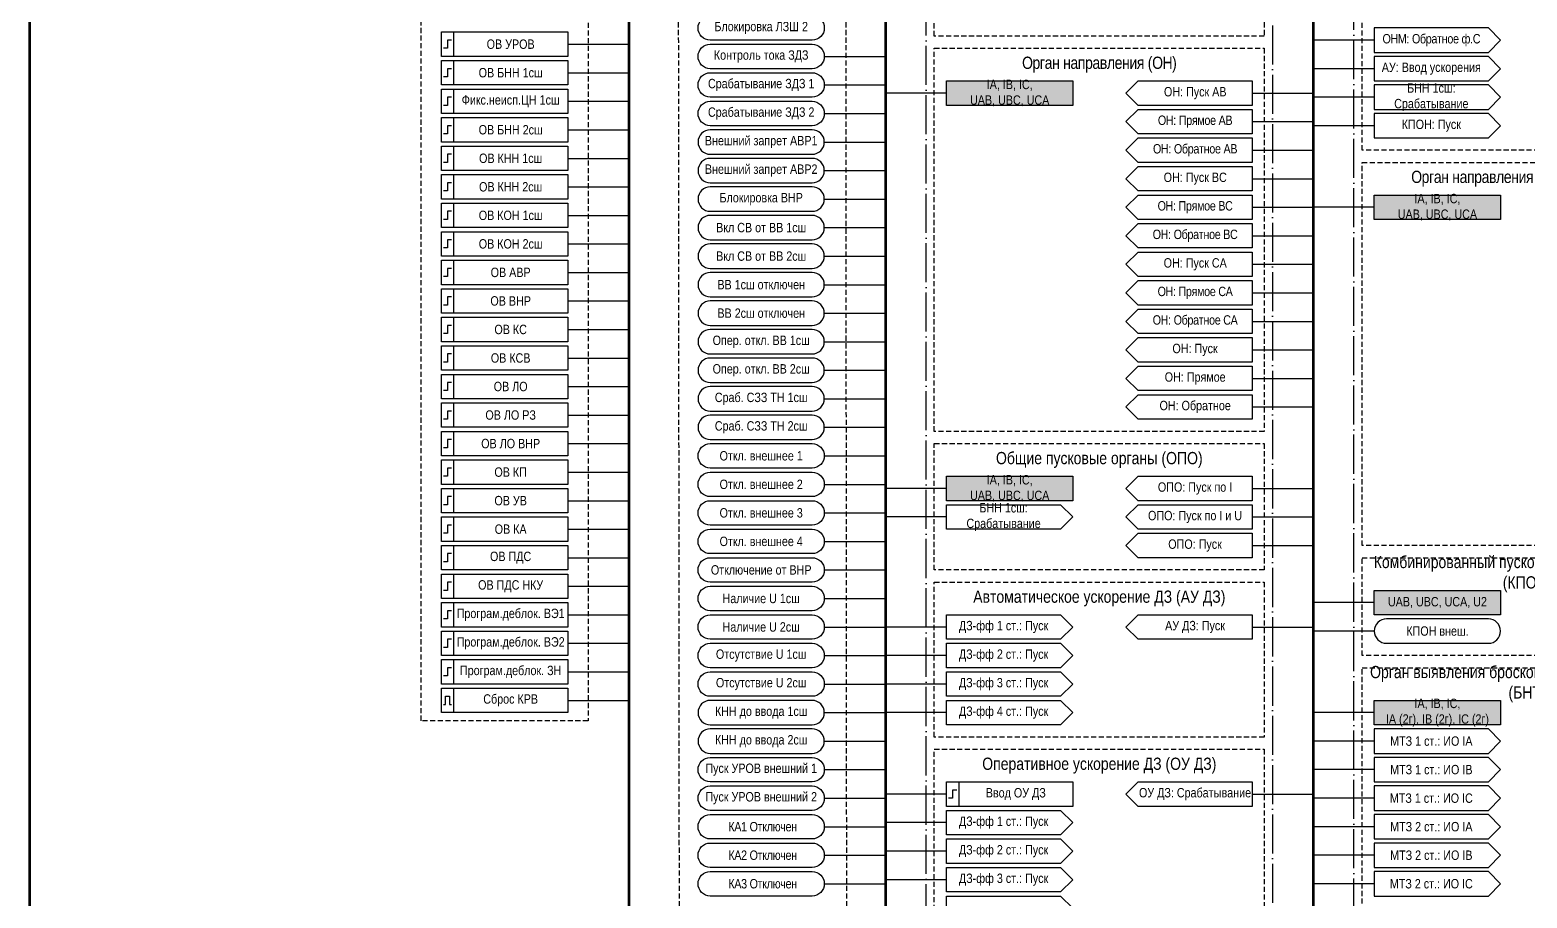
# Model space of a CAD drawing. Header units: millimetres. Extents: x 0 to 1150, y 0 to 1104.
# Drawn here: x 0 to 367.5, y 257.5 to 470.5 of the extents above; entities that cross this region are included whole.
import ezdxf

# ---------------------------------------------------------------- set-up
doc = ezdxf.new("R2010")
doc.units = ezdxf.units.MM
doc.linetypes.add('ACAD_ISO04W100', pattern=[30, 24, -3, 0, -3])
doc.linetypes.add('штриховая2', pattern=[0.375, 0.25, -0.125])
doc.layers.add('TEXT', color=7, linetype='Continuous', lineweight=25)
doc.styles.add('2.5_Gost_RD', font='ARIALN.TTF', dxfattribs={"height": 2.5})
doc.styles.add('3.5_Gost_RD', font='ARIALN.TTF', dxfattribs={"height": 3.5})

msp = doc.modelspace()

# ---------------------------------------------------------------- hatches: boundary and pattern name
at = {"ltscale": 100, "true_color": 0xf7941d}
h = msp.add_hatch(color=30, dxfattribs=at)
h.dxf.hatch_style = 1
h.paths.add_polyline_path([(225, 458), (256, 458), (256, 452), (225, 452)])
h = msp.add_hatch(color=30, dxfattribs=at)
h.dxf.hatch_style = 1
h.paths.add_polyline_path([(330, 430), (361, 430), (361, 424), (330, 424)])
h = msp.add_hatch(color=30, dxfattribs=at)
h.dxf.hatch_style = 1
h.paths.add_polyline_path([(225, 361), (256, 361), (256, 355), (225, 355)])
h = msp.add_hatch(color=30, dxfattribs=at)
h.dxf.hatch_style = 1
h.paths.add_polyline_path([(330, 333), (361, 333), (361, 327), (330, 327)])
h = msp.add_hatch(color=30, dxfattribs=at)
h.dxf.hatch_style = 1
h.paths.add_polyline_path([(330, 306), (361, 306), (361, 300), (330, 300)])

# ---------------------------------------------------------------- linework, layer by layer
at = {"lineweight": 100, "ltscale": 100}
for p, q in [((210, 1009), (210, 39)), ((315, 1009), (315, 39)), ((147, 731), (147, 152))]:
    msp.add_line(p, q, dxfattribs=at)
at = {"ltscale": 100}
for p, q in [((132, 467), (147, 467)), ((330, 468), (315, 468)), ((195, 464), (210, 464)), ((132, 460), (147, 460)), ((330, 461), (315, 461)), ((195, 457), (210, 457)), ((132, 453), (147, 453)), ((225, 455), (210, 455)), ((300, 455), (315, 455)), ((330, 454), (315, 454)), ((195, 450), (210, 450)), ((132, 446), (147, 446)), ((300, 448), (315, 448)), ((330, 447), (315, 447)), ((195, 443), (210, 443)), ((300, 441), (315, 441)), ((132, 439), (147, 439)), ((195, 436), (210, 436)), ((300, 434), (315, 434)), ((132, 432), (147, 432)), ((195, 429), (210, 429)), ((300, 427), (315, 427)), ((330, 427), (315, 427)), ((132, 425), (147, 425)), ((195, 422), (210, 422)), ((300, 420), (315, 420)), ((132, 418), (147, 418)), ((195, 415), (210, 415)), ((300, 413), (315, 413)), ((132, 411), (147, 411)), ((195, 408), (210, 408)), ((300, 406), (315, 406)), ((132, 404), (147, 404)), ((195, 401), (210, 401)), ((132, 397), (147, 397)), ((300, 399), (315, 399)), ((195, 394), (210, 394)), ((132, 390), (147, 390)), ((300, 392), (315, 392)), ((195, 387), (210, 387)), ((132, 383), (147, 383)), ((300, 385), (315, 385)), ((195, 380), (210, 380)), ((132, 376), (147, 376)), ((300, 378), (315, 378)), ((195, 373), (210, 373)), ((132, 369), (147, 369)), ((195, 366), (210, 366)), ((132, 362), (147, 362)), ((195, 359), (210, 359)), ((225, 358), (210, 358)), ((300, 358), (315, 358)), ((132, 355), (147, 355)), ((195, 352), (210, 352)), ((225, 351), (210, 351)), ((300, 351), (315, 351)), ((132, 348), (147, 348)), ((195, 345), (210, 345)), ((300, 344), (315, 344)), ((132, 341), (147, 341)), ((195, 338), (210, 338)), ((132, 334), (147, 334)), ((195, 331), (210, 331)), ((330, 330), (315, 330)), ((132, 327), (147, 327)), ((195, 324), (210, 324)), ((225, 324), (210, 324)), ((300, 324), (315, 324)), ((132, 320), (147, 320)), ((330, 323), (315, 323)), ((195, 317), (210, 317)), ((225, 317), (210, 317)), ((132, 313), (147, 313)), ((195, 310), (210, 310)), ((225, 310), (210, 310)), ((132, 306), (147, 306)), ((195, 303), (210, 303)), ((225, 303), (210, 303)), ((330, 303), (315, 303)), ((195, 296), (210, 296)), ((330, 296), (315, 296)), ((195, 289), (210, 289)), ((330, 289), (315, 289)), ((225, 283), (210, 283)), ((300, 283), (315, 283)), ((195, 282), (210, 282)), ((330, 282), (315, 282)), ((225, 276), (210, 276)), ((195, 275), (210, 275)), ((330, 275), (315, 275)), ((225, 269), (210, 269)), ((195, 268), (210, 268)), ((330, 268), (315, 268)), ((195, 261), (210, 261)), ((225, 262), (210, 262)), ((330, 261), (315, 261))]:
    msp.add_line(p, q, dxfattribs=at)
at = {"color": 3, "lineweight": 60, "ltscale": 100}
msp.add_lwpolyline([(0, 1061), (1150, 1061), (1150, 0), (0, 0)], close=True, dxfattribs=at)
at = {"color": 251, "linetype": 'ACAD_ISO04W100', "lineweight": 30, "ltscale": 0.4, "true_color": 0x58595b}
for points in [[(220, 1004), (305, 1004), (305, 215), (220, 215)], [(325, 1004), (410, 1004), (410, 47), (325, 47)]]:
    msp.add_lwpolyline(points, close=True, dxfattribs=at)
at = {"linetype": 'штриховая2', "ltscale": 5}
for points in [[(159, 763), (200, 763), (200.5, 158), (159.5, 158)], [(222, 598), (303, 598), (303, 469), (222, 469)], [(327, 577), (408, 577), (408, 441), (327, 441)], [(222, 466), (303, 466), (303, 372), (222, 372)], [(327, 438), (408, 438), (408, 344), (327, 344)], [(222, 369), (303, 369), (303, 338), (222, 338)], [(327, 341), (408, 341), (408, 317), (327, 317)], [(222, 335), (303, 335), (303, 297), (222, 297)], [(327, 314), (408, 314), (408, 213), (327, 213)], [(222, 294), (303, 294), (303, 249), (222, 249)]]:
    msp.add_lwpolyline(points, close=True, dxfattribs=at)
at = {"color": 7, "linetype": 'штриховая2', "ltscale": 5}
msp.add_lwpolyline([(96, 731), (137, 731), (137, 301), (96, 301)], close=True, dxfattribs=at)
at = {"ltscale": 100}
for points in [[(167, 468, -1), (167, 474), (192, 474, -1), (192, 468)], [(167, 461, -1), (167, 467), (192, 467, -1), (192, 461)], [(167, 454, -1), (167, 460), (192, 460, -1), (192, 454)], [(167, 447, -1), (167, 453), (192, 453, -1), (192, 447)], [(167, 440), (192, 440, 1), (192, 446), (167, 446, 1)], [(167, 433), (192, 433, 1), (192, 439), (167, 439, 1)], [(167, 426), (192, 426, 1), (192, 432), (167, 432, 1)], [(167, 419), (192, 419, 1), (192, 425), (167, 425, 1)], [(167, 412), (192, 412, 1), (192, 418), (167, 418, 1)], [(167, 405), (192, 405, 1), (192, 411), (167, 411, 1)], [(167, 398), (192, 398, 1), (192, 404), (167, 404, 1)], [(167, 391), (192, 391, 1), (192, 397), (167, 397, 1)], [(167, 384), (192, 384, 1), (192, 390), (167, 390, 1)], [(167, 377), (192, 377, 1), (192, 383), (167, 383, 1)], [(167, 370), (192, 370, 1), (192, 376), (167, 376, 1)], [(167, 363, -1), (167, 369), (192, 369, -1), (192, 363)], [(167, 356, -1), (167, 362), (192, 362, -1), (192, 356)], [(167, 349, -1), (167, 355), (192, 355, -1), (192, 349)], [(167, 342, -1), (167, 348), (192, 348, -1), (192, 342)], [(167, 335, -1), (167, 341), (192, 341, -1), (192, 335)], [(167, 328, -1), (167, 334), (192, 334, -1), (192, 328)], [(167, 321, -1), (167, 327), (192, 327, -1), (192, 321)], [(333, 320), (358, 320, 1), (358, 326), (333, 326, 1)], [(167, 314, -1), (167, 320), (192, 320, -1), (192, 314)], [(167, 307, -1), (167, 313), (192, 313, -1), (192, 307)], [(167, 300), (192, 300, 1), (192, 306), (167, 306, 1)], [(167, 293), (192, 293, 1), (192, 299), (167, 299, 1)], [(167, 286, -1), (167, 292), (192, 292, -1), (192, 286)], [(167, 279, -1), (167, 285), (192, 285, -1), (192, 279)], [(167, 272, -1), (167, 278), (192, 278, -1), (192, 272)], [(167, 265, -1), (167, 271), (192, 271, -1), (192, 265)], [(167, 258, -1), (167, 264), (192, 264, -1), (192, 258)]]:
    msp.add_lwpolyline(points, format="xyb", close=True, dxfattribs=at)
for points in [[(361, 468), (358, 471), (330, 471), (330, 465), (358, 465), (361, 468)], [(361, 461), (358, 464), (330, 464), (330, 458), (358, 458), (361, 461)], [(361, 454), (358, 457), (330, 457), (330, 451), (358, 451), (361, 454)], [(361, 447), (358, 450), (330, 450), (330, 444), (358, 444), (361, 447)], [(225, 354), (253, 354), (256, 351), (253, 348), (225, 348), (225, 354)], [(225, 327), (253, 327), (256, 324), (253, 321), (225, 321), (225, 327)], [(225, 320), (253, 320), (256, 317), (253, 314), (225, 314), (225, 320)], [(225, 313), (253, 313), (256, 310), (253, 307), (225, 307), (225, 313)], [(225, 306), (253, 306), (256, 303), (253, 300), (225, 300), (225, 306)], [(361, 296), (358, 299), (330, 299), (330, 293), (358, 293), (361, 296)], [(361, 289), (358, 292), (330, 292), (330, 286), (358, 286), (361, 289)], [(361, 282), (358, 285), (330, 285), (330, 279), (358, 279), (361, 282)], [(225, 279), (253, 279), (256, 276), (253, 273), (225, 273), (225, 279)], [(361, 275), (358, 278), (330, 278), (330, 272), (358, 272), (361, 275)], [(225, 272), (253, 272), (256, 269), (253, 266), (225, 266), (225, 272)], [(361, 268), (358, 271), (330, 271), (330, 265), (358, 265), (361, 268)], [(225, 265), (253, 265), (256, 262), (253, 259), (225, 259), (225, 265)], [(361, 261), (358, 264), (330, 264), (330, 258), (358, 258), (361, 261)], [(225, 258), (253, 258), (256, 255), (253, 252), (225, 252), (225, 258)]]:
    msp.add_lwpolyline(points, dxfattribs=at)
for points in [[(101, 470), (104, 470), (104, 464), (101, 464)], [(101, 470), (132, 470), (132, 464), (101, 464)], [(101, 463), (104, 463), (104, 457), (101, 457)], [(101, 463), (132, 463), (132, 457), (101, 457)], [(101, 456), (104, 456), (104, 450), (101, 450)], [(101, 456), (132, 456), (132, 450), (101, 450)], [(225, 458), (256, 458), (256, 452), (225, 452)], [(272, 458), (300, 458), (300, 452), (272, 452), (269, 455)], [(101, 449), (104, 449), (104, 443), (101, 443)], [(101, 449), (132, 449), (132, 443), (101, 443)], [(272, 451), (300, 451), (300, 445), (272, 445), (269, 448)], [(101, 442), (104, 442), (104, 436), (101, 436)], [(101, 442), (132, 442), (132, 436), (101, 436)], [(272, 444), (300, 444), (300, 438), (272, 438), (269, 441)], [(101, 435), (104, 435), (104, 429), (101, 429)], [(101, 435), (132, 435), (132, 429), (101, 429)], [(272, 437), (300, 437), (300, 431), (272, 431), (269, 434)], [(272, 430), (300, 430), (300, 424), (272, 424), (269, 427)], [(330, 430), (361, 430), (361, 424), (330, 424)], [(101, 428), (104, 428), (104, 422), (101, 422)], [(101, 428), (132, 428), (132, 422), (101, 422)], [(272, 423), (300, 423), (300, 417), (272, 417), (269, 420)], [(101, 421), (104, 421), (104, 415), (101, 415)], [(101, 421), (132, 421), (132, 415), (101, 415)], [(272, 416), (300, 416), (300, 410), (272, 410), (269, 413)], [(101, 414), (104, 414), (104, 408), (101, 408)], [(101, 414), (132, 414), (132, 408), (101, 408)], [(272, 409), (300, 409), (300, 403), (272, 403), (269, 406)], [(101, 407), (104, 407), (104, 401), (101, 401)], [(101, 407), (132, 407), (132, 401), (101, 401)], [(272, 402), (300, 402), (300, 396), (272, 396), (269, 399)], [(101, 400), (104, 400), (104, 394), (101, 394)], [(101, 400), (132, 400), (132, 394), (101, 394)], [(272, 395), (300, 395), (300, 389), (272, 389), (269, 392)], [(101, 393), (104, 393), (104, 387), (101, 387)], [(101, 393), (132, 393), (132, 387), (101, 387)], [(101, 386), (132, 386), (132, 380), (101, 380)], [(101, 386), (104, 386), (104, 380), (101, 380)], [(272, 388), (300, 388), (300, 382), (272, 382), (269, 385)], [(101, 379), (104, 379), (104, 373), (101, 373)], [(101, 379), (132, 379), (132, 373), (101, 373)], [(272, 381), (300, 381), (300, 375), (272, 375), (269, 378)], [(101, 372), (104, 372), (104, 366), (101, 366)], [(101, 372), (132, 372), (132, 366), (101, 366)], [(101, 365), (104, 365), (104, 359), (101, 359)], [(101, 365), (132, 365), (132, 359), (101, 359)], [(225, 361), (256, 361), (256, 355), (225, 355)], [(300, 355), (272, 355), (269, 358), (272, 361), (300, 361)], [(101, 358), (132, 358), (132, 352), (101, 352)], [(101, 358), (104, 358), (104, 352), (101, 352)], [(300, 348), (272, 348), (269, 351), (272, 354), (300, 354)], [(101, 351), (104, 351), (104, 345), (101, 345)], [(101, 351), (132, 351), (132, 345), (101, 345)], [(300, 341), (272, 341), (269, 344), (272, 347), (300, 347)], [(101, 344), (104, 344), (104, 338), (101, 338)], [(101, 344), (132, 344), (132, 338), (101, 338)], [(101, 337), (104, 337), (104, 331), (101, 331)], [(101, 337), (132, 337), (132, 331), (101, 331)], [(330, 333), (361, 333), (361, 327), (330, 327)], [(101, 330), (104, 330), (104, 324), (101, 324)], [(101, 330), (132, 330), (132, 324), (101, 324)], [(300, 321), (272, 321), (269, 324), (272, 327), (300, 327)], [(101, 323), (104, 323), (104, 317), (101, 317)], [(101, 323), (132, 323), (132, 317), (101, 317)], [(101, 316), (104, 316), (104, 310), (101, 310)], [(101, 316), (132, 316), (132, 310), (101, 310)], [(101, 309), (132, 309), (132, 303), (101, 303)], [(101, 309), (104, 309), (104, 303), (101, 303)], [(330, 306), (361, 306), (361, 300), (330, 300)], [(225, 286), (228, 286), (228, 280), (225, 280)], [(225, 286), (256, 286), (256, 280), (225, 280)], [(300, 280), (272, 280), (269, 283), (272, 286), (300, 286)]]:
    msp.add_lwpolyline(points, close=True, dxfattribs=at)
at = {"lineweight": 30, "ltscale": 100}
for points in [[(103.5, 468), (102.5, 468), (102.5, 466), (101.5, 466)], [(103.5, 461), (102.5, 461), (102.5, 459), (101.5, 459)], [(103.5, 454), (102.5, 454), (102.5, 452), (101.5, 452)], [(103.5, 447), (102.5, 447), (102.5, 445), (101.5, 445)], [(103.5, 440), (102.5, 440), (102.5, 438), (101.5, 438)], [(103.5, 433), (102.5, 433), (102.5, 431), (101.5, 431)], [(103.5, 426), (102.5, 426), (102.5, 424), (101.5, 424)], [(103.5, 419), (102.5, 419), (102.5, 417), (101.5, 417)], [(103.5, 412), (102.5, 412), (102.5, 410), (101.5, 410)], [(103.5, 405), (102.5, 405), (102.5, 403), (101.5, 403)], [(103.5, 398), (102.5, 398), (102.5, 396), (101.5, 396)], [(103.5, 391), (102.5, 391), (102.5, 389), (101.5, 389)], [(103.5, 384), (102.5, 384), (102.5, 382), (101.5, 382)], [(103.5, 377), (102.5, 377), (102.5, 375), (101.5, 375)], [(103.5, 370), (102.5, 370), (102.5, 368), (101.5, 368)], [(103.5, 363), (102.5, 363), (102.5, 361), (101.5, 361)], [(103.5, 356), (102.5, 356), (102.5, 354), (101.5, 354)], [(103.5, 349), (102.5, 349), (102.5, 347), (101.5, 347)], [(103.5, 342), (102.5, 342), (102.5, 340), (101.5, 340)], [(103.5, 335), (102.5, 335), (102.5, 333), (101.5, 333)], [(103.5, 328), (102.5, 328), (102.5, 326), (101.5, 326)], [(103.5, 321), (102.5, 321), (102.5, 319), (101.5, 319)], [(103.5, 314), (102.5, 314), (102.5, 312), (101.5, 312)], [(101.5, 305), (102, 305), (102, 307), (103, 307), (103, 305), (103.5, 305)], [(227.5, 284), (226.5, 284), (226.5, 282), (225.5, 282)]]:
    msp.add_lwpolyline(points, dxfattribs=at)

# ---------------------------------------------------------------- texts
at = {"ltscale": 100, "char_height": 2.3, "attachment_point": 5, "style": '2.5_Gost_RD'}
for s, insert, width in [('Блокировка ЛЗШ 2', (179.5, 471), 31), ('{\\C256;Контроль тока ЗДЗ}', (179.5, 464), 31), ('Срабатывание ЗДЗ 1', (179.5, 457), 31), ('Срабатывание ЗДЗ 2', (179.5, 450), 31), ('КПОН: Пуск', (344, 447), 28), ('{\\T0.95;ОН: Обратное ВС}', (286, 420), 28), ('Откл. внешнее 1', (179.5, 366), 31), ('Откл. внешнее 2', (179.5, 359), 31), ('Откл. внешнее 3', (179.5, 352), 31), ('Откл. внешнее 4', (179.5, 345), 31), ('Отключение от ВНР', (179.5, 338), 31), ('Наличие U 1сш', (179.5, 331), 31), ('\\pt27.6;Наличие U 2сш', (179.5, 324), 31), ('КПОН внеш.', (345.5, 323), 31), ('Отсутствие U 1сш', (179.5, 317), 31), ('Отсутствие U 2сш', (179.5, 310), 31), ('Сброс КРВ', (118, 306), 28), ('Пуск УРОВ внешний 1', (179.5, 289), 31), ('Пуск УРОВ внешний 2', (179.5, 282), 31), ('{\\T0.95; КА1 Отключен}', (179.5, 275), 31), ('{\\T0.95; КА2 Отключен}', (179.5, 268), 31), ('{\\T0.95; КА3 Отключен}', (179.5, 261), 31)]:
    msp.add_mtext(s, dxfattribs=dict(at, insert=insert, width=width))
at = {"color": 30, "ltscale": 100, "char_height": 3, "width": 81, "attachment_point": 5, "style": '3.5_Gost_RD'}
for s, insert in [('\\pt147;{\\T0.95;\\C30;\\c1938679;Орган направления (ОН)}', (262.5, 462)), ('\\pt147;{\\T0.95;\\C30;\\c1938679;Орган направления мощности (ОНМ)}', (367.5, 434)), ('{\\C30;\\c1938679;Комбинированный пусковой орган напряжения (КПОН)}', (367.5, 337)), ('{\\C30;\\c1938679;Орган выявления бросков тока намагничивания (БНТ)}', (367.5, 310))]:
    msp.add_mtext(s, dxfattribs=dict(at, insert=insert))
at = {"color": 0, "ltscale": 100, "char_height": 2.3, "width": 28, "attachment_point": 5, "style": '2.5_Gost_RD'}
for s, insert in [('{\\C256;ОВ КСВ}', (118, 390)), ('{\\C256;ОВ КП}', (118, 362)), ('{\\C256;ОВ УВ}', (118, 355)), ('{\\C256;ОВ КА}', (118, 348)), ('{\\C256;ОВ ПДС}', (118, 341)), ('{\\C256;ОВ ПДС НКУ}', (118, 334))]:
    msp.add_mtext(s, dxfattribs=dict(at, insert=insert))
at = {"color": 30, "ltscale": 100, "true_color": 0xf7941d, "char_height": 3, "width": 81, "attachment_point": 5, "style": '3.5_Gost_RD'}
for s, insert in [('Общие пусковые органы (ОПО)', (262.5, 365)), ('Автоматическое ускорение ДЗ (АУ ДЗ)', (262.5, 331)), ('Оперативное ускорение ДЗ (ОУ ДЗ)', (262.5, 290))]:
    msp.add_mtext(s, dxfattribs=dict(at, insert=insert))
at = {"layer": 'TEXT', "color": 0, "ltscale": 100, "char_height": 2.3, "attachment_point": 5, "style": '2.5_Gost_RD'}
for s, insert, width in [('{\\C256;ОВ УРОВ}', (118, 467), 28), ('{\\C256;ОВ КНН 1сш}', (118, 439), 28), ('{\\C256;ОВ КНН 2сш}', (118, 432), 28), ('{\\C256;ОВ КОН 1сш}', (118, 425), 28), ('{\\C256;Вкл СВ от ВВ 1сш}', (179.5, 422), 31), ('{\\C256;ОВ КОН 2сш}', (118, 418), 28), ('{\\C256;ОВ АВР}', (118, 411), 28), ('{\\C256;ОВ ВНР}', (118, 404), 28), ('{\\C256;ОВ КС}', (118, 397), 28), ('{\\C256;ОВ ЛО}', (118, 383), 28), ('{\\C256;ОВ ЛО РЗ}', (118, 376), 28), ('{\\C256;ОВ ЛО ВНР}', (118, 369), 28), ('{\\C256;Програм.деблок. ВЭ1}', (118, 327), 28), ('{\\C256;Програм.деблок. ВЭ2}', (118, 320), 28), ('{\\C256;Програм.деблок. ЗН}', (118, 313), 28)]:
    msp.add_mtext(s, dxfattribs=dict(at, insert=insert, width=width))
at = {"layer": 'TEXT', "ltscale": 100, "char_height": 2.3, "attachment_point": 5, "style": '2.5_Gost_RD'}
for s, insert, width in [('{\\T0.95;ОНМ: Обратное ф.С}', (344, 468), 28), ('ОВ БНН 1сш', (118, 460), 28), ('АУ: Ввод ускорения', (344, 461), 28), ('IA, IB, IC,\\PUAB, UBC, UCA', (240.5, 455), 31), ('ОН: Пуск А{\\T0.95;В} ', (286, 455), 28), ('БНН 1сш: Срабатывание', (344, 454), 28), ('Фикс.неисп.ЦН 1сш', (118, 453), 28), ('{\\T0.95;ОН: Прямое АВ}', (286, 448), 28), ('ОВ БНН 2сш', (118, 446), 28), ('Внешний запрет АВР1', (179.5, 443), 31), ('{\\T0.95;ОН: Обратное АВ}', (286, 441), 28), ('Внешний запрет АВР2', (179.5, 436), 31), ('ОН: Пуск В{\\T0.95;С}', (286, 434), 28), ('Блокировка ВНР', (179.5, 429), 31), ('IA, IB, IC,\\PUAB, UBC, UCA', (345.5, 427), 31), ('{\\T0.95;ОН: Прямое ВС}', (286, 427), 28), ('Вкл СВ от ВВ 2сш', (179.5, 415), 31), ('ОН: Пуск С{\\T0.95;А}', (286, 413), 28), ('ВВ 1сш отключен', (179.5, 408), 31), ('{\\T0.95;ОН: Прямое СА}', (286, 406), 28), ('ВВ 2сш отключен', (179.5, 401), 31), ('{\\T0.95;ОН: Обратное СА}', (286, 399), 28), ('Опер. откл. ВВ 1сш', (179.5, 394), 31), ('ОН: Пуск', (286, 392), 27.874), ('Опер. откл. ВВ 2сш', (179.5, 387), 31), ('ОН: Прямое', (286.03, 385), 27.937), ('Сраб. СЗЗ ТН 1сш', (179.5, 380), 31), ('ОН: Обратное', (286.03, 378), 27.937), ('Сраб. СЗЗ ТН 2сш', (179.5, 373), 31), ('IA, IB, IC,\\PUAB, UBC, UCA', (240.5, 358), 31), ('ОПО: Пуск по I', (286, 358), 28), ('БНН 1сш: Срабатывание', (239, 351), 28), ('ОПО: Пуск по I и U', (286, 351), 28), ('ОПО: Пуск', (286, 344), 28), ('UAB, UBC, UCA, U2', (345.5, 330), 31), ('ДЗ-фф 1 ст.: Пуск', (239, 324), 28), ('АУ ДЗ: Пуск', (286, 324), 28), ('ДЗ-фф 2 ст.: Пуск', (239, 317), 28), ('ДЗ-фф 3 ст.: Пуск', (239, 310), 28), ('IA, IB, IC, \\PIA (2г), IB (2г), IC (2г)', (345.5, 303), 31), ('КНН до ввода 1сш', (179.5, 303), 31), ('ДЗ-фф 4 ст.: Пуск', (239, 303), 28), ('КНН до ввода 2сш', (179.5, 296), 31), ('МТЗ 1 ст.: ИО IА', (344, 296), 28), ('МТЗ 1 ст.: ИО IB', (344, 289), 28), ('Ввод ОУ ДЗ', (242, 283), 28), ('ОУ ДЗ: Срабатывание', (286, 283), 28), ('МТЗ 1 ст.: ИО IC', (344, 282), 28), ('ДЗ-фф 1 ст.: Пуск', (239, 276), 28), ('МТЗ 2 ст.: ИО IА', (344, 275), 28), ('ДЗ-фф 2 ст.: Пуск', (239, 269), 28), ('МТЗ 2 ст.: ИО IB', (344, 268), 28), ('ДЗ-фф 3 ст.: Пуск', (239, 262), 28), ('МТЗ 2 ст.: ИО IC', (344, 261), 28)]:
    msp.add_mtext(s, dxfattribs=dict(at, insert=insert, width=width))

doc.saveas('drawing.dxf')
